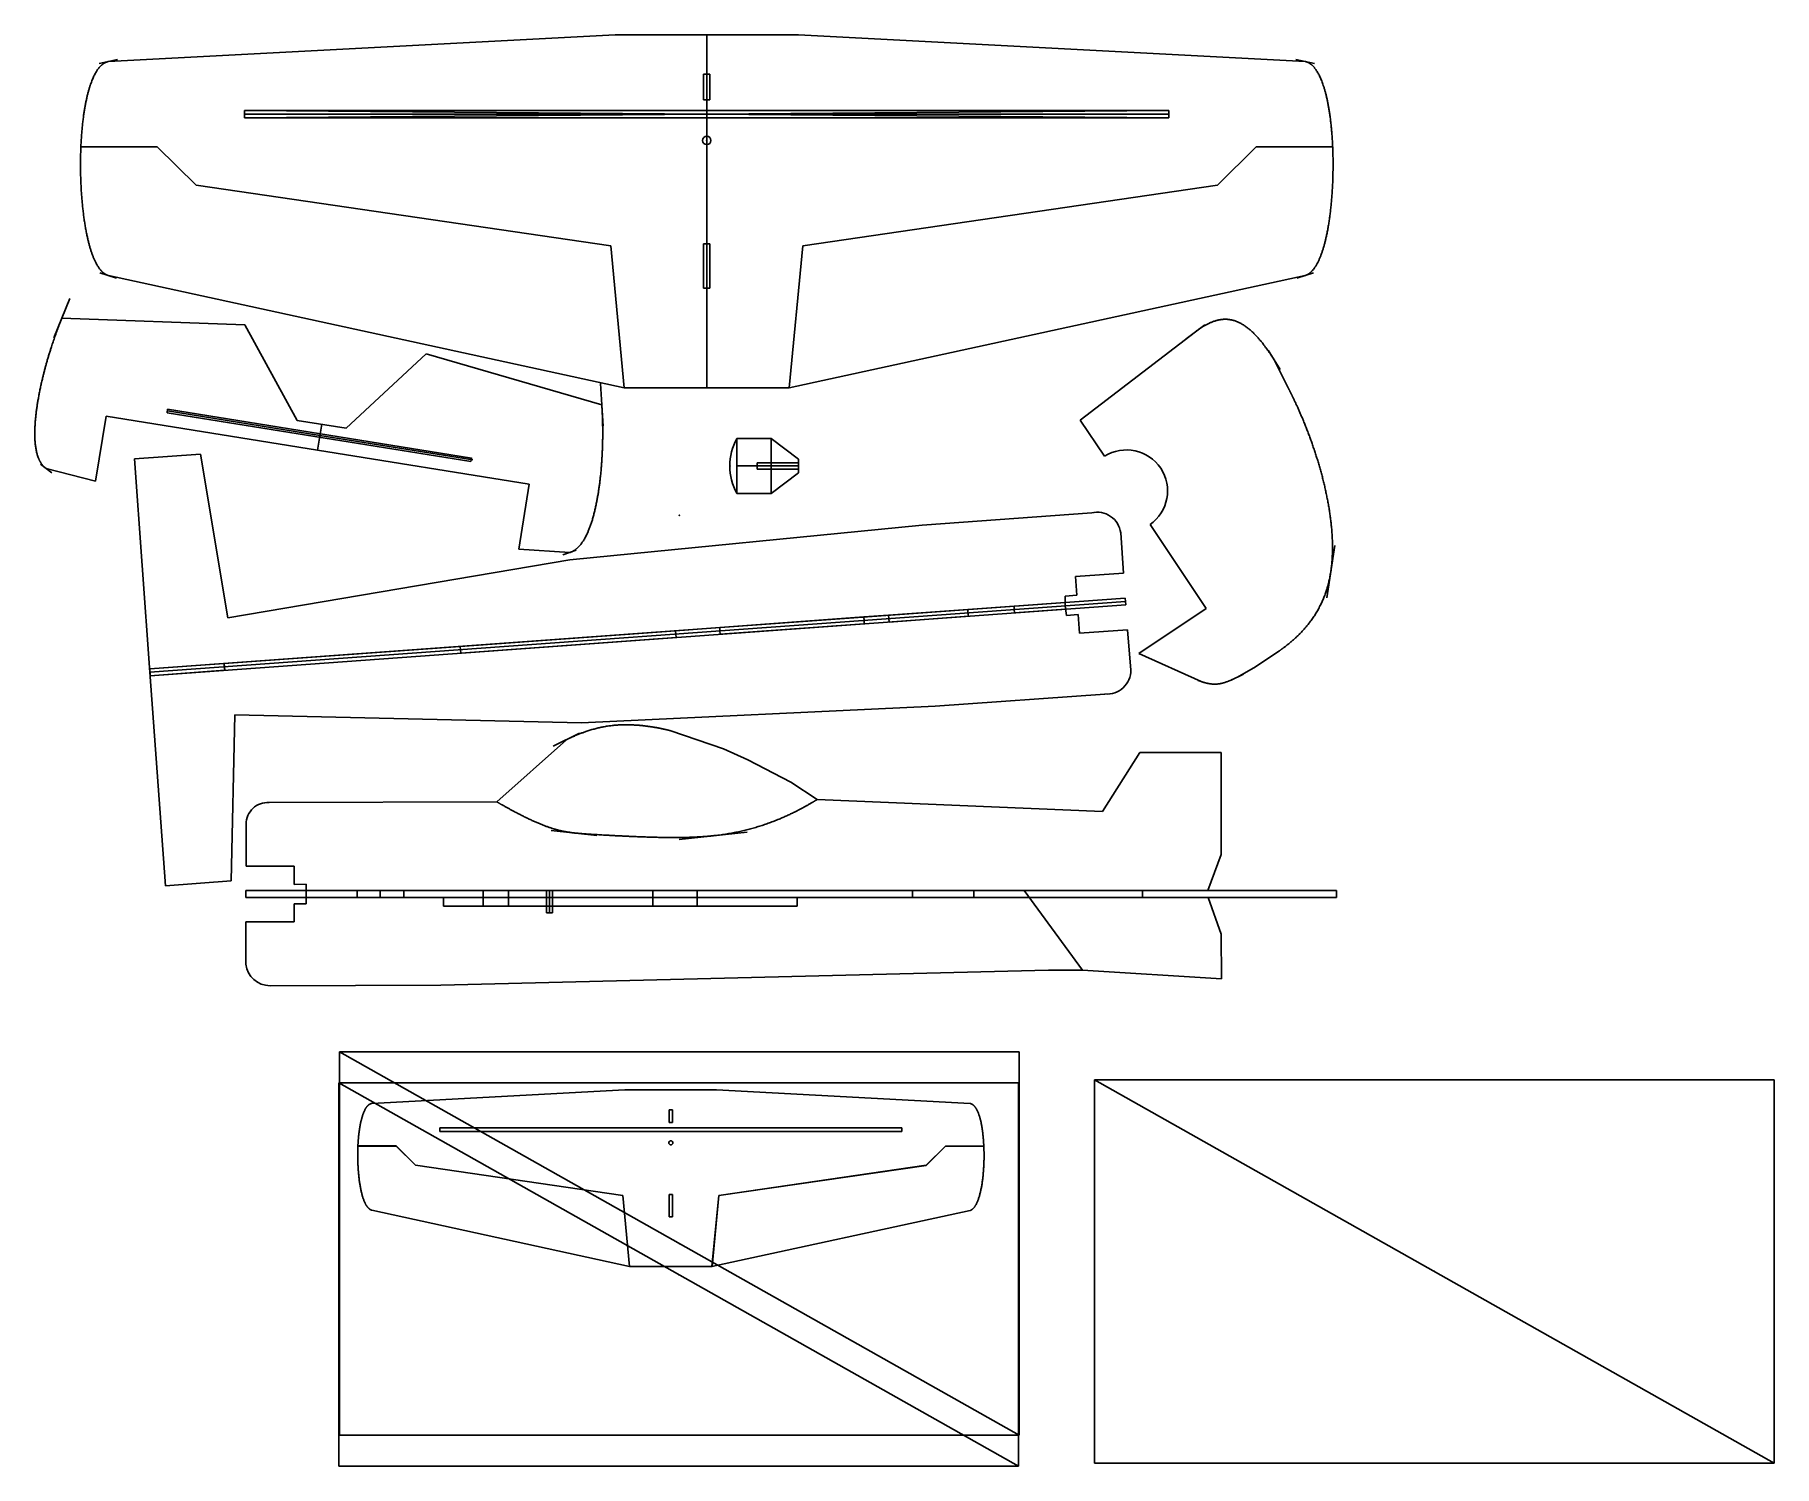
# Model space of a CAD drawing. Header units: millimetres. Extents: x -470 to 798, y -693 to 350.
import ezdxf

# ---------------------------------------------------------------- set-up
doc = ezdxf.new("R2010")
doc.units = ezdxf.units.MM
doc.header["$MEASUREMENT"] = 0
for name, color, linetype in [('Glowforge Bed Ref v1_Sketch1', 7, 'Continuous'), ('Leadfeathers Yak55 1-1 Glowforge B v6_Sketch1', 7, 'Continuous'), ('Leadfeathers Yak55 1-1 Glowforge B v6_Sketch3', 7, 'Continuous'), ('Leadfeathers Yak55 1-1 Glowforge B v6_Sketch4', 7, 'Continuous'), ('Leadfeathers Yak55 1-1 Glowforge B v6_Sketch5', 7, 'Continuous'), ('Leadfeathers Yak55 1-1 Trace v14_Sketch1', 7, 'Continuous')]:
    doc.layers.add(name, color=color, linetype=linetype)

# ---------------------------------------------------------------- blocks, each defined once
blk = doc.blocks.new('GlowforgeBedRefv1')
at = {"layer": 'Glowforge Bed Ref v1_Sketch1'}
for p, q in [((-24.765, 13.97), (24.765, 13.97)), ((-24.765, 13.97), (24.765, -13.97)), ((-24.765, -13.97), (-24.765, 13.97)), ((24.765, 13.97), (24.765, -13.97)), ((24.765, -13.97), (-24.765, -13.97))]:
    blk.add_line(p, q, dxfattribs=at)
blk.add_point((0, 0), dxfattribs=at)
blk = doc.blocks.new('LeadfeathersYak551-1Tracev14')
at = {"layer": 'Leadfeathers Yak55 1-1 Trace v14_Sketch1'}
for p, q in [((-4.68, 35.03), (-41.61, 33.08)), ((2, 35.03), (-4.68, 35.03)), ((2, 35.03), (2, 9.3)), ((2, 35.03), (8.68, 35.03)), ((2, 35.03), (2, 9.3)), ((8.68, 35.03), (45.61, 33.08)), ((-42.29, 32.93), (-40.94, 33.23)), ((46.28, 32.93), (44.93, 33.23)), ((1.75, 30.3), (1.75, 32.17)), ((1.75, 32.17), (2.23, 32.17)), ((1.75, 32.17), (2.23, 32.17)), ((1.75, 30.3), (1.75, 32.17)), ((2.23, 32.17), (2.23, 30.3)), ((2.23, 32.17), (2.23, 30.3)), ((-31.68, 28.98), (-31.68, 29.51)), ((-31.68, 29.51), (35.68, 28.98)), ((35.68, 29.51), (-31.68, 28.98)), ((-31.68, 29.51), (35.68, 29.51)), ((2, 29.24), (-31.68, 29.24)), ((2.23, 30.3), (1.75, 30.3)), ((2.23, 30.3), (1.75, 30.3)), ((2, 29.24), (35.68, 29.24)), ((35.68, 29.51), (35.68, 28.98)), ((35.68, 28.98), (-31.68, 28.98)), ((-43.61, 26.86), (-38.04, 26.86)), ((-38.04, 26.86), (-35.21, 24.07)), ((42.03, 26.86), (39.21, 24.07)), ((47.61, 26.86), (42.03, 26.86)), ((-35.21, 24.07), (-5, 19.64)), ((39.21, 24.07), (9, 19.64)), ((-5, 19.64), (-4.01, 9.3)), ((1.75, 16.55), (1.75, 19.79)), ((1.75, 19.79), (2.23, 19.79)), ((1.75, 19.79), (2.23, 19.79)), ((1.75, 16.55), (1.75, 19.79)), ((2.23, 19.79), (2.23, 16.55)), ((2.23, 19.79), (2.23, 16.55)), ((9, 19.64), (8, 9.3)), ((-41.01, 17.28), (-42.22, 17.69)), ((-41.61, 17.48), (-4.01, 9.3)), ((2.23, 16.55), (1.75, 16.55)), ((2.23, 16.55), (1.75, 16.55)), ((45.61, 17.48), (8, 9.3)), ((45, 17.28), (46.21, 17.69)), ((-45.57, 12.93), (-44.42, 15.81)), ((-31.67, 13.89), (-45, 14.37)), ((-27.84, 6.92), (-31.67, 13.89)), ((29.22, 6.95), (37.61, 13.38)), ((36.93, 12.86), (38.29, 13.9)), ((-24.28, 6.35), (-18.46, 11.77)), ((-18.46, 11.77), (-5.65, 8.05)), ((42.9, 12.05), (43.78, 10.62)), ((43.34, 11.33), (44.37, 9.3)), ((-5.55, 6.5), (-5.75, 9.61)), ((-4.01, 9.3), (2, 9.3)), ((8, 9.3), (2, 9.3)), ((-37.33, 7.48), (-37.29, 7.75)), ((-37.33, 7.48), (-37.29, 7.75)), ((-26.19, 5.83), (-37.31, 7.62)), ((-37.29, 7.75), (-15.14, 4.18)), ((-42.55, 2.49), (-41.78, 7.23)), ((-41.78, 7.23), (-26.36, 4.75)), ((-15.19, 3.92), (-37.33, 7.48)), ((-27.84, 6.92), (-24.28, 6.35)), ((-26.06, 6.64), (-26.36, 4.75)), ((30.98, 4.31), (29.22, 6.95)), ((-26.19, 5.83), (-15.06, 4.04)), ((-34.9, 4.46), (-39.71, 4.12)), ((-39.71, 4.12), (-38.58, -11.44)), ((-32.9, -7.48), (-34.9, 4.46)), ((-10.94, 2.28), (-26.36, 4.75)), ((-15.14, 4.19), (-15.19, 3.92)), ((-15.14, 4.18), (-15.19, 3.92)), ((-45.73, 3.1), (-46.56, 3.72)), ((-46.15, 3.41), (-42.55, 2.49)), ((-11.7, -2.47), (-10.94, 2.28)), ((30.05, 0.19), (17.69, -0.72)), ((17.69, -0.72), (-7.98, -3.25)), ((34.31, -0.67), (38.39, -6.78)), ((-7.99, -2.72), (-11.7, -2.47)), ((32.37, -4.21), (32.17, -1.27)), ((47.76, -2.2), (47.18, -6.02)), ((-7.98, -3.25), (-32.9, -7.48)), ((-8.48, -2.89), (-7.51, -2.55)), ((28.88, -4.47), (32.37, -4.21)), ((28.96, -5.83), (28.88, -4.47)), ((-38.59, -11.19), (32.5, -6.03)), ((-38.58, -11.44), (32.52, -6.28)), ((28.11, -5.88), (28.96, -5.83)), ((28.11, -5.88), (28.11, -6.6)), ((32.5, -6.03), (32.54, -6.52)), ((32.54, -6.52), (-38.56, -11.69)), ((13.44, -7.41), (2.94, -8.18)), ((15.24, -7.28), (13.44, -7.41)), ((13.44, -7.41), (13.46, -7.66)), ((21.02, -6.86), (15.24, -7.28)), ((15.24, -7.28), (15.26, -7.53)), ((15.28, -7.78), (15.26, -7.53)), ((21.06, -7.36), (15.28, -7.78)), ((24.39, -6.62), (21.02, -6.86)), ((21.02, -6.86), (21.02, -7.11)), ((21.06, -7.36), (21.02, -7.11)), ((24.39, -6.62), (28.11, -6.35)), ((24.4, -6.87), (24.39, -6.62)), ((24.4, -6.87), (24.43, -7.11)), ((24.43, -7.11), (28.15, -6.84)), ((28.21, -7.3), (28.11, -6.6)), ((28.21, -7.3), (29.06, -7.23)), ((29.06, -7.23), (29.17, -8.6)), ((38.39, -6.78), (33.48, -10.07)), ((-0.27, -8.41), (-15.96, -9.55)), ((2.94, -8.18), (-0.27, -8.41)), ((-0.27, -8.41), (-0.26, -8.66)), ((-0.23, -8.9), (-0.26, -8.66)), ((2.94, -8.18), (2.95, -8.42)), ((2.98, -8.67), (2.95, -8.42)), ((13.48, -7.91), (2.98, -8.67)), ((13.48, -7.91), (13.46, -7.66)), ((29.17, -8.6), (32.67, -8.34)), ((32.67, -8.34), (32.9, -11.28)), ((-15.96, -9.55), (-33.17, -10.8)), ((-15.96, -9.55), (-15.95, -9.8)), ((-15.92, -10.04), (-15.95, -9.8)), ((-0.23, -8.9), (-15.92, -10.04)), ((33.48, -10.07), (38.03, -12.12)), ((43.18, -10.24), (43.73, -9.87)), ((-33.17, -10.8), (-38.59, -11.19)), ((-33.17, -10.8), (-38.59, -11.19)), ((-38.56, -11.69), (-38.59, -11.19)), ((-38.59, -11.19), (-38.56, -11.69)), ((-33.13, -11.29), (-38.56, -11.69)), ((-33.13, -11.29), (-38.56, -11.69)), ((-33.17, -10.8), (-33.16, -11.05)), ((-33.17, -10.8), (-33.13, -11.29)), ((-33.13, -11.29), (-33.16, -11.05)), ((40.67, -11.79), (41.98, -11.04)), ((41.98, -11.04), (43.18, -10.24)), ((-37.45, -27), (-38.58, -11.44)), ((37.81, -12.05), (38.24, -12.19)), ((40.22, -12.02), (41.12, -11.57)), ((18.65, -13.92), (-7.12, -15.13)), ((31.01, -13.03), (18.65, -13.92)), ((-32.38, -14.54), (-32.65, -26.64)), ((-7.12, -15.13), (-32.38, -14.54)), ((-13.3, -20.89), (-8.23, -16.36)), ((-9.19, -16.83), (-7.27, -15.88)), ((-0.61, -15.71), (3.23, -17.03)), ((3.23, -17.03), (4.99, -17.82)), ((30.83, -21.58), (33.55, -17.3)), ((33.55, -17.3), (39.48, -17.3)), ((39.48, -17.3), (39.48, -24.73)), ((4.99, -17.82), (8.12, -19.45)), ((8.12, -19.45), (10.04, -20.72)), ((-13.3, -20.89), (-29.89, -20.93)), ((10.04, -20.72), (30.83, -21.58)), ((-31.57, -22.51), (-31.56, -25.58)), ((-9.33, -22.97), (-6.01, -23.33)), ((-0.01, -23.62), (4.95, -23.1)), ((39.48, -24.73), (38.52, -27.35)), ((-31.56, -25.58), (-28.08, -25.57)), ((-28.08, -25.57), (-28.07, -26.9)), ((-32.65, -26.64), (-37.45, -27)), ((47.9, -27.35), (-31.59, -27.35)), ((-31.59, -27.35), (-31.59, -27.86)), ((-31.59, -27.86), (47.9, -27.86)), ((-28.07, -26.9), (-27.2, -26.89)), ((-27.2, -26.89), (-27.2, -27.35)), ((-27.2, -27.35), (-27.2, -27.86)), ((-23.47, -27.35), (-27.2, -27.35)), ((-27.2, -27.86), (-27.2, -28.33)), ((-23.47, -27.86), (-27.2, -27.86)), ((-23.47, -27.86), (-23.47, -27.35)), ((-23.47, -27.35), (-21.8, -27.35)), ((-21.8, -27.86), (-23.47, -27.86)), ((-21.8, -27.35), (-21.8, -27.86)), ((-20.07, -27.35), (-21.8, -27.35)), ((-14.3, -27.35), (-20.07, -27.35)), ((-20.07, -27.86), (-20.07, -27.35)), ((-17.19, -27.86), (-20.07, -27.86)), ((-17.19, -28.49), (-17.19, -27.86)), ((-14.3, -27.35), (-12.44, -27.35)), ((-14.3, -28.49), (-14.3, -27.35)), ((-12.44, -27.35), (-12.44, -28.49)), ((-12.44, -27.35), (-1.93, -27.35)), ((-9.69, -28.98), (-9.69, -27.35)), ((-9.69, -27.35), (-9.25, -27.35)), ((-9.47, -27.35), (-9.47, -28.98)), ((-9.25, -27.35), (-9.25, -28.98)), ((-1.93, -28.49), (-1.93, -27.35)), ((-1.93, -27.35), (1.3, -27.35)), ((1.3, -27.35), (1.3, -28.49)), ((17, -27.35), (1.3, -27.35)), ((8.58, -27.86), (8.58, -28.49)), ((8.58, -27.86), (17, -27.86)), ((17, -27.35), (21.46, -27.35)), ((17, -27.86), (17, -27.35)), ((21.46, -27.86), (17, -27.86)), ((21.46, -27.35), (21.46, -27.86)), ((21.46, -27.35), (25.13, -27.35)), ((29.39, -33.16), (25.13, -27.35)), ((33.76, -27.35), (38.52, -27.35)), ((33.76, -27.35), (33.76, -27.86)), ((38.53, -27.86), (33.76, -27.86)), ((39.49, -30.52), (38.53, -27.86)), ((47.9, -27.86), (47.9, -27.35)), ((-27.2, -28.33), (-28.07, -28.33)), ((-28.07, -28.33), (-28.07, -29.64)), ((8.58, -28.49), (-17.19, -28.49)), ((-12.44, -28.49), (-14.3, -28.49)), ((-9.25, -28.98), (-9.69, -28.98)), ((1.3, -28.49), (-1.93, -28.49)), ((-28.07, -29.64), (-31.58, -29.64)), ((-31.58, -29.64), (-31.58, -32.72)), ((39.5, -33.79), (39.49, -30.52)), ((-17.37, -34.25), (26.89, -33.16)), ((26.89, -33.16), (29.39, -33.16)), ((29.39, -33.16), (39.5, -33.79)), ((-29.82, -34.29), (-17.37, -34.25))]:
    blk.add_line(p, q, dxfattribs=at)
blk.add_circle((2, 27.33), 0.3, dxfattribs=at)
for centre, radius, start, end in [((32.59, 1.78), 2.99, 304.9445, 122.4924), ((30.45, -1.5), 1.73, 7.4835, 103.4451), ((31.17, -11.3), 1.73, 264.8612, 0.8228), ((-29.99, -22.51), 1.58, 86.3381, 180.1372), ((-29.83, -32.53), 1.76, 186.3309, 270.1877)]:
    blk.add_arc(centre, radius, start, end, dxfattribs=at)
for points in [[(-41.61, 17.48), (-41.78, 17.54), (-42.09, 17.72), (-42.51, 18.22), (-42.96, 19.31), (-43.37, 21.21), (-43.61, 23.45), (-43.68, 25.81), (-43.58, 28.08), (-43.31, 30.09), (-42.89, 31.68), (-42.45, 32.54), (-42.05, 32.92), (-41.76, 33.05), (-41.61, 33.08)], [(45.61, 17.48), (45.77, 17.54), (46.08, 17.72), (46.5, 18.22), (46.96, 19.31), (47.37, 21.21), (47.61, 23.45), (47.68, 25.81), (47.58, 28.08), (47.31, 30.09), (46.89, 31.68), (46.44, 32.54), (46.05, 32.92), (45.76, 33.05), (45.61, 33.08)], [(-46.15, 3.41), (-46.35, 3.56), (-46.68, 3.95), (-46.99, 4.79), (-47.06, 6.36), (-46.73, 8.81), (-46.2, 10.97), (-45.66, 12.65), (-45.23, 13.79), (-45, 14.37)], [(37.61, 13.38), (37.94, 13.63), (38.56, 14.04), (39.4, 14.38), (40.36, 14.37), (41.41, 13.78), (42.19, 12.99), (42.76, 12.23), (43.15, 11.64), (43.34, 11.33)], [(44.37, 9.3), (44.49, 9.06), (44.73, 8.58), (45.07, 7.85), (45.51, 6.86), (46, 5.58), (46.45, 4.26), (46.85, 2.91), (47.17, 1.53), (47.43, 0.13), (47.59, -1.29), (47.63, -2.71), (47.52, -4.1), (47.23, -5.44), (46.71, -6.69), (45.97, -7.86), (45.19, -8.71), (44.5, -9.31), (43.99, -9.69), (43.73, -9.87)], [(-7.99, -2.72), (-7.76, -2.64), (-7.31, -2.37), (-6.76, -1.67), (-6.2, -0.2), (-5.75, 2.23), (-5.58, 4.45), (-5.56, 6.21), (-5.61, 7.43), (-5.65, 8.05)], [(38.03, -12.12), (38.11, -12.15), (38.29, -12.2), (38.53, -12.26), (38.85, -12.32), (39.28, -12.32), (39.72, -12.21), (40.15, -12.04), (40.49, -11.89), (40.67, -11.79)], [(-8.23, -16.36), (-7.84, -16.17), (-7.09, -15.83), (-6.03, -15.47), (-4.75, -15.24), (-3.29, -15.24), (-2.19, -15.37), (-1.39, -15.52), (-0.87, -15.64), (-0.61, -15.71)], [(-13.3, -20.89), (-12.95, -21.09), (-12.27, -21.47), (-11.34, -21.97), (-10.24, -22.49), (-9.1, -22.91), (-8.09, -23.13), (-7, -23.22), (-5.48, -23.31), (-3.58, -23.41), (-1.45, -23.49), (0.66, -23.51), (2.54, -23.39), (4.2, -23.13), (5.75, -22.73), (7.22, -22.2), (8.37, -21.67), (9.21, -21.21), (9.76, -20.89), (10.04, -20.72)]]:
    blk.add_open_spline(points, degree=5, dxfattribs=at)
for p in [(2, 29.24), (2, 27.33), (0, 0)]:
    blk.add_point(p, dxfattribs=at)
blk.add_blockref('GlowforgeBedRefv1', (0, -53.09))

msp = doc.modelspace()

# ---------------------------------------------------------------- linework, layer by layer
at = {"layer": 'Leadfeathers Yak55 1-1 Glowforge B v6_Sketch1'}
for p, q in [((66.8, 56), (41.8, 56)), ((41.8, 56), (41.8, 16)), ((66.8, 56), (66.8, 16)), ((86.8, 41), (66.8, 56)), ((56.8, 38.4), (56.8, 33.7)), ((86.8, 38.4), (56.8, 38.4)), ((86.8, 31), (86.8, 41)), ((86.8, 33.7), (86.8, 38.4)), ((86.8, 36), (41.8, 36)), ((56.8, 33.7), (86.8, 33.7)), ((66.8, 16), (86.8, 31)), ((41.8, 16), (66.8, 16))]:
    msp.add_line(p, q, dxfattribs=at)
msp.add_arc((79.3, 36), 42.5, 151.9275, 208.0725, dxfattribs=at)
for p in [(36.8, 36), (56.8, 36), (0, 0)]:
    msp.add_point(p, dxfattribs=at)
at = {"layer": 'Leadfeathers Yak55 1-1 Glowforge B v6_Sketch3'}
for p, q in [((-39.6, -418.9, 4.8), (-224.2, -428.7, 4.8)), ((27.2, -418.9, 4.8), (-39.6, -418.9, 4.8)), ((211.9, -428.7, 4.8), (27.2, -418.9, 4.8)), ((-7.4, -442.6, 4.8), (-7.4, -433.3, 4.8)), ((-7.4, -433.3, 4.8), (-5, -433.3, 4.8)), ((-5, -442.6, 4.8), (-7.4, -442.6, 4.8)), ((-5, -433.3, 4.8), (-5, -442.6, 4.8)), ((-174.6, -449.2, 4.8), (-174.6, -446.6, 4.8)), ((-174.6, -446.6, 4.8), (162.2, -446.6, 4.8)), ((162.2, -449.2, 4.8), (-174.6, -449.2, 4.8)), ((162.2, -446.6, 4.8), (162.2, -449.2, 4.8)), ((-234.2, -459.8, 4.8), (-206.4, -459.8, 4.8)), ((-206.4, -459.8, 4.8), (-192.2, -473.8, 4.8)), ((179.9, -473.8, 4.8), (194, -459.8, 4.8)), ((194, -459.8, 4.8), (221.9, -459.8, 4.8)), ((-192.2, -473.8, 4.8), (-41.2, -495.9, 4.8)), ((28.8, -495.9, 4.8), (179.9, -473.8, 4.8)), ((-41.2, -495.9, 4.8), (-36.2, -547.6, 4.8)), ((-7.4, -511.3, 4.8), (-7.4, -495.2, 4.8)), ((-7.4, -495.2, 4.8), (-5, -495.2, 4.8)), ((-5, -495.2, 4.8), (-5, -511.3, 4.8)), ((23.9, -547.6, 4.8), (28.8, -495.9, 4.8)), ((-5, -511.3, 4.8), (-7.4, -511.3, 4.8)), ((-36.2, -547.6, 4.8), (-6.2, -547.6, 4.8)), ((-6.2, -547.6, 4.8), (23.9, -547.6, 4.8))]:
    msp.add_line(p, q, dxfattribs=at)
msp.add_circle((-6.2, -457.4, 4.8), 1.5, dxfattribs=at)
for points, knots in [([(-224.2, -428.7, 4.8), (-225, -428.9, 4.8), (-226.4, -429.5, 4.8), (-228.4, -431.4, 4.8), (-230.6, -435.7, 4.8), (-232.5, -442.9, 4.8), (-233.5, -449.8, 4.8), (-234, -455.2, 4.8), (-234.2, -458.6, 4.8), (-234.2, -459.8, 4.8)], [-1, -1, -1, -1, -1, -1, -0.9, -0.8, -0.7, -0.6, -0.5471298, -0.5471298, -0.5471298, -0.5471298, -0.5471298, -0.5471298]), ([(221.9, -459.8, 4.8), (221.8, -458.6, 4.8), (221.6, -455.2, 4.8), (221.2, -449.8, 4.8), (220.2, -442.9, 4.8), (218.3, -435.7, 4.8), (216, -431.4, 4.8), (214.1, -429.5, 4.8), (212.6, -428.9, 4.8), (211.9, -428.7, 4.8)], [0.5471298, 0.5471298, 0.5471298, 0.5471298, 0.5471298, 0.5471298, 0.6, 0.7, 0.8, 0.9, 1, 1, 1, 1, 1, 1])]:
    msp.add_open_spline(points, degree=5, knots=knots, dxfattribs=at)
msp.add_point((0, 0, 4.8), dxfattribs=at)
at = {"layer": 'Leadfeathers Yak55 1-1 Glowforge B v6_Sketch4'}
for p, q in [((-206.3, -459.6, 4.8), (-234.2, -459.6, 4.8)), ((-192.2, -473.6, 4.8), (-206.3, -459.6, 4.8)), ((-41.2, -495.8, 4.8), (-192.2, -473.6, 4.8)), ((-224.2, -506.5, 4.8), (-36.2, -547.6, 4.8)), ((-36.2, -547.6, 4.8), (-41.2, -495.8, 4.8))]:
    msp.add_line(p, q, dxfattribs=at)
msp.add_open_spline([(-234.2, -459.6, 4.8), (-234.2, -460.7, 4.8), (-234.4, -464, 4.8), (-234.4, -469.7, 4.8), (-234.1, -477.9, 4.8), (-233, -487.9, 4.8), (-231, -497.4, 4.8), (-228.7, -502.8, 4.8), (-226.6, -505.3, 4.8), (-225.1, -506.2, 4.8), (-224.2, -506.5, 4.8)], degree=5, knots=[-0.5471298, -0.5471298, -0.5471298, -0.5471298, -0.5471298, -0.5471298, -0.5, -0.4, -0.3, -0.2, -0.1, 0, 0, 0, 0, 0, 0], dxfattribs=at)
msp.add_point((0, 0, 4.8), dxfattribs=at)
at = {"layer": 'Leadfeathers Yak55 1-1 Glowforge B v6_Sketch5'}
for p, q in [((194, -459.9, 4.8), (179.9, -473.9, 4.8)), ((221.9, -459.9, 4.8), (194, -459.9, 4.8)), ((179.9, -473.9, 4.8), (28.8, -495.9, 4.8)), ((28.8, -495.9, 4.8), (23.8, -547.6, 4.8)), ((23.8, -547.6, 4.8), (211.9, -506.8, 4.8))]:
    msp.add_line(p, q, dxfattribs=at)
msp.add_open_spline([(211.9, -506.8, 4.8), (212.7, -506.5, 4.8), (214.2, -505.6, 4.8), (216.3, -503.1, 4.8), (218.6, -497.7, 4.8), (220.7, -488.2, 4.8), (221.8, -478.2, 4.8), (222.1, -470, 4.8), (222.1, -464.3, 4.8), (221.9, -461, 4.8), (221.9, -459.9, 4.8)], degree=5, knots=[0, 0, 0, 0, 0, 0, 0.1, 0.2, 0.3, 0.4, 0.5, 0.5471298, 0.5471298, 0.5471298, 0.5471298, 0.5471298, 0.5471298], dxfattribs=at)
msp.add_point((0, 0, 4.8), dxfattribs=at)

# ---------------------------------------------------------------- block references
at = {"xscale": 10, "yscale": 10, "zscale": 10}
for name, p in [('LeadfeathersYak551-1Tracev14', (0, 0)), ('GlowforgeBedRefv1', (-0.6, -553.5)), ('GlowforgeBedRefv1', (550.2, -551.2))]:
    msp.add_blockref(name, p, dxfattribs=at)

doc.saveas('drawing.dxf')
